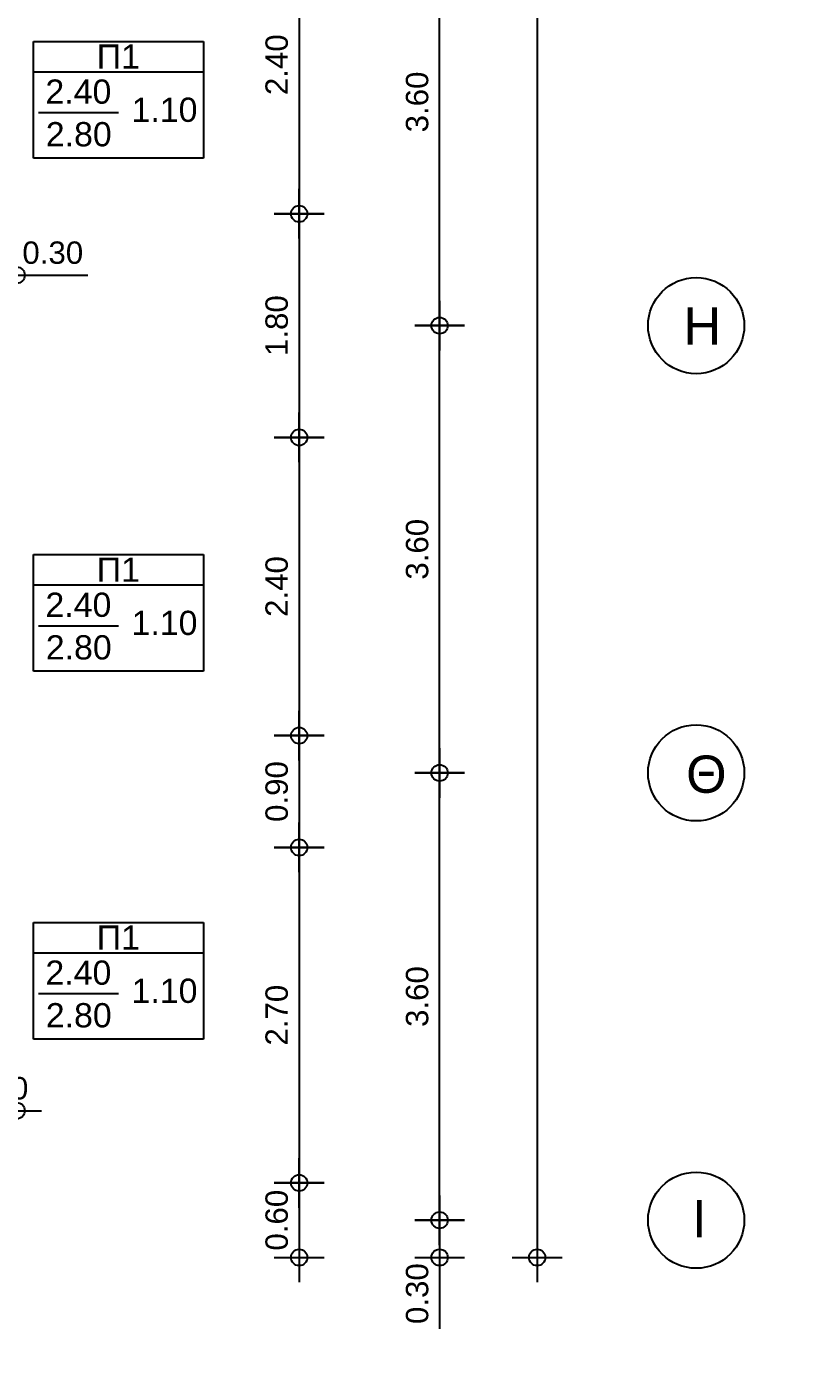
# Model space of a CAD drawing. Header units: metres. Extents: x -11 to 85, y -301 to 135.
# Drawn here: x 47.86 to 54.16, y -58.82 to -47.99 of the extents above; entities that cross this region are included whole.
import ezdxf

# ---------------------------------------------------------------- set-up
doc = ezdxf.new("R2010")
doc.units = ezdxf.units.M
doc.header["$LTSCALE"] = 0.036
doc.header["$PDMODE"] = 2
doc.layers.add('arxitek borofos', color=252, linetype='Continuous')
doc.layers.add('DIMBLK', color=252, linetype='Continuous')
doc.styles.add('COMU-N', font='arial.ttf')
doc.styles.get("Standard").update_dxf_attribs({"font": 'arial.ttf'})
doc.dimstyles.new('CADWDOT', dxfattribs={"dimscale": 0.1, "dimtxt": 1.8, "dimasz": 0.08, "dimexe": 2, "dimexo": 0, "dimgap": 0.09, "dimtad": 0, "dimrnd": 0.001, "dimzin": 0, "dimdsep": 46, "dimtxsty": 'Standard', "dimblk1": 'ARTDIM', "dimblk2": 'ARTDIM', "dimsah": 1, "dimcen": 0.09, "dimdle": 0.05, "dimse1": 1, "dimse2": 1, "dimadec": 0, "dimazin": 0, "dimtfac": 1, "dimtmove": 0, "dimatfit": 3, "dimldrblk": 'ARTDIM', "dimfxl": 2, "dimtvp": 0.9999, "dimtolj": 1, "dimtzin": 0, "dimarcsym": 0})

# ---------------------------------------------------------------- blocks, each defined once
blk = doc.blocks.new('ARTDIM')
at = {"layer": 'DIMBLK'}
for p, q in [((0, -24.9975), (0, 24.9975)), ((-24.9975, 0), (24.9975, 0))]:
    blk.add_line(p, q, dxfattribs=at)
blk.add_circle((0, 0), 8.25, dxfattribs=at)
blk = doc.blocks.new('*D837')
at = {"layer": 'arxitek borofos', "color": 0, "lineweight": -2}
blk.add_line((51.962, -28.501), (51.962, -57.885), dxfattribs=at)
at = {"layer": 'Defpoints', "color": 0, "transparency": 16777216}
for p in [(49.077, -28.493), (49.077, -57.893), (51.962, -57.893)]:
    blk.add_point(p, dxfattribs=at)
at = {"layer": 'arxitek borofos', "color": 0, "lineweight": -2, "xscale": 0.008, "yscale": 0.008, "zscale": 0.008}
for p, rotation in [((51.962, -28.493), 90), ((51.962, -57.893), 270)]:
    blk.add_blockref('ARTDIM', p, dxfattribs=dict(at, rotation=rotation))
at = {"layer": 'arxitek borofos', "color": 0, "insert": (51.782, -43.193), "char_height": 0.18, "attachment_point": 5, "rotation": 90}
blk.add_mtext('\\A1;29.40', dxfattribs=at)
blk = doc.blocks.new('*D838')
at = {"layer": 'arxitek borofos', "color": 0, "lineweight": -2}
for p, q in [((51.177, -57.601), (51.177, -57.885)), ((51.177, -57.893), (51.177, -58.468))]:
    blk.add_line(p, q, dxfattribs=at)
at = {"layer": 'Defpoints', "color": 0, "transparency": 16777216}
for p in [(49.077, -57.593), (49.077, -57.893), (51.177, -57.893)]:
    blk.add_point(p, dxfattribs=at)
at = {"layer": 'arxitek borofos', "color": 0, "lineweight": -2, "xscale": 0.008, "yscale": 0.008, "zscale": 0.008}
for p, rotation in [((51.177, -57.593), 90), ((51.177, -57.893), 270)]:
    blk.add_blockref('ARTDIM', p, dxfattribs=dict(at, rotation=rotation))
at = {"layer": 'arxitek borofos', "color": 0, "insert": (50.997, -58.184), "char_height": 0.18, "attachment_point": 5, "rotation": 90}
blk.add_mtext('\\A1;0.30', dxfattribs=at)
blk = doc.blocks.new('*D839')
at = {"layer": 'arxitek borofos', "color": 0, "lineweight": -2}
blk.add_line((51.177, -57.585), (51.177, -54.001), dxfattribs=at)
at = {"layer": 'Defpoints', "color": 0, "transparency": 16777216}
for p in [(51.177, -53.993), (54.157, -53.993), (49.077, -57.593)]:
    blk.add_point(p, dxfattribs=at)
at = {"layer": 'arxitek borofos', "color": 0, "lineweight": -2, "xscale": 0.008, "yscale": 0.008, "zscale": 0.008}
for p, rotation in [((51.177, -53.993), 90), ((51.177, -57.593), 270)]:
    blk.add_blockref('ARTDIM', p, dxfattribs=dict(at, rotation=rotation))
at = {"layer": 'arxitek borofos', "color": 0, "insert": (50.997, -55.793), "char_height": 0.18, "attachment_point": 5, "rotation": 90}
blk.add_mtext('\\A1;3.60', dxfattribs=at)
blk = doc.blocks.new('*D840')
at = {"layer": 'arxitek borofos', "color": 0, "lineweight": -2}
blk.add_line((51.177, -53.985), (51.177, -50.401), dxfattribs=at)
at = {"layer": 'Defpoints', "color": 0, "transparency": 16777216}
for p in [(51.177, -50.393), (54.157, -50.393), (54.157, -53.993)]:
    blk.add_point(p, dxfattribs=at)
at = {"layer": 'arxitek borofos', "color": 0, "lineweight": -2, "xscale": 0.008, "yscale": 0.008, "zscale": 0.008}
for p, rotation in [((51.177, -50.393), 90), ((51.177, -53.993), 270)]:
    blk.add_blockref('ARTDIM', p, dxfattribs=dict(at, rotation=rotation))
at = {"layer": 'arxitek borofos', "color": 0, "insert": (50.997, -52.193), "char_height": 0.18, "attachment_point": 5, "rotation": 90}
blk.add_mtext('\\A1;3.60', dxfattribs=at)
blk = doc.blocks.new('*D841')
at = {"layer": 'arxitek borofos', "color": 0, "lineweight": -2}
blk.add_line((51.177, -50.385), (51.177, -46.801), dxfattribs=at)
at = {"layer": 'Defpoints', "color": 0, "transparency": 16777216}
for p in [(51.177, -46.793), (54.157, -46.793), (54.157, -50.393)]:
    blk.add_point(p, dxfattribs=at)
at = {"layer": 'arxitek borofos', "color": 0, "lineweight": -2, "xscale": 0.008, "yscale": 0.008, "zscale": 0.008}
for p, rotation in [((51.177, -46.793), 90), ((51.177, -50.393), 270)]:
    blk.add_blockref('ARTDIM', p, dxfattribs=dict(at, rotation=rotation))
at = {"layer": 'arxitek borofos', "color": 0, "insert": (50.997, -48.593), "char_height": 0.18, "attachment_point": 5, "rotation": 90}
blk.add_mtext('\\A1;3.60', dxfattribs=at)
blk = doc.blocks.new('*D859')
at = {"layer": 'arxitek borofos', "color": 0, "lineweight": -2}
blk.add_line((50.047, -47.101), (50.047, -49.485), dxfattribs=at)
at = {"layer": 'Defpoints', "color": 0, "transparency": 16777216}
for p in [(49.077, -47.093), (49.077, -49.493), (50.047, -49.493)]:
    blk.add_point(p, dxfattribs=at)
at = {"layer": 'arxitek borofos', "color": 0, "lineweight": -2, "xscale": 0.008, "yscale": 0.008, "zscale": 0.008}
for p, rotation in [((50.047, -47.093), 90), ((50.047, -49.493), 270)]:
    blk.add_blockref('ARTDIM', p, dxfattribs=dict(at, rotation=rotation))
at = {"layer": 'arxitek borofos', "color": 0, "insert": (49.867, -48.293), "char_height": 0.18, "attachment_point": 5, "rotation": 90}
blk.add_mtext('\\A1;2.40', dxfattribs=at)
blk = doc.blocks.new('*D860')
at = {"layer": 'arxitek borofos', "color": 0, "lineweight": -2}
blk.add_line((50.047, -49.501), (50.047, -51.285), dxfattribs=at)
at = {"layer": 'Defpoints', "color": 0, "transparency": 16777216}
for p in [(49.077, -49.493), (49.077, -51.293), (50.047, -51.293)]:
    blk.add_point(p, dxfattribs=at)
at = {"layer": 'arxitek borofos', "color": 0, "lineweight": -2, "xscale": 0.008, "yscale": 0.008, "zscale": 0.008}
for p, rotation in [((50.047, -49.493), 90), ((50.047, -51.293), 270)]:
    blk.add_blockref('ARTDIM', p, dxfattribs=dict(at, rotation=rotation))
at = {"layer": 'arxitek borofos', "color": 0, "insert": (49.867, -50.393), "char_height": 0.18, "attachment_point": 5, "rotation": 90}
blk.add_mtext('\\A1;1.80', dxfattribs=at)
blk = doc.blocks.new('*D861')
at = {"layer": 'arxitek borofos', "color": 0, "lineweight": -2}
blk.add_line((50.047, -51.301), (50.047, -53.685), dxfattribs=at)
at = {"layer": 'Defpoints', "color": 0, "transparency": 16777216}
for p in [(49.077, -51.293), (49.077, -53.693), (50.047, -53.693)]:
    blk.add_point(p, dxfattribs=at)
at = {"layer": 'arxitek borofos', "color": 0, "lineweight": -2, "xscale": 0.008, "yscale": 0.008, "zscale": 0.008}
for p, rotation in [((50.047, -51.293), 90), ((50.047, -53.693), 270)]:
    blk.add_blockref('ARTDIM', p, dxfattribs=dict(at, rotation=rotation))
at = {"layer": 'arxitek borofos', "color": 0, "insert": (49.867, -52.493), "char_height": 0.18, "attachment_point": 5, "rotation": 90}
blk.add_mtext('\\A1;2.40', dxfattribs=at)
blk = doc.blocks.new('*D862')
at = {"layer": 'arxitek borofos', "color": 0, "lineweight": -2}
blk.add_line((50.047, -53.701), (50.047, -54.585), dxfattribs=at)
at = {"layer": 'Defpoints', "color": 0, "transparency": 16777216}
for p in [(49.077, -53.693), (49.077, -54.593), (50.047, -54.593)]:
    blk.add_point(p, dxfattribs=at)
at = {"layer": 'arxitek borofos', "color": 0, "lineweight": -2, "xscale": 0.008, "yscale": 0.008, "zscale": 0.008}
for p, rotation in [((50.047, -53.693), 90), ((50.047, -54.593), 270)]:
    blk.add_blockref('ARTDIM', p, dxfattribs=dict(at, rotation=rotation))
at = {"layer": 'arxitek borofos', "color": 0, "insert": (49.867, -54.143), "char_height": 0.18, "attachment_point": 5, "rotation": 90}
blk.add_mtext('\\A1;0.90', dxfattribs=at)
blk = doc.blocks.new('*D863')
at = {"layer": 'arxitek borofos', "color": 0, "lineweight": -2}
blk.add_line((50.047, -54.601), (50.047, -57.285), dxfattribs=at)
at = {"layer": 'Defpoints', "color": 0, "transparency": 16777216}
for p in [(49.077, -54.593), (49.077, -57.293), (50.047, -57.293)]:
    blk.add_point(p, dxfattribs=at)
at = {"layer": 'arxitek borofos', "color": 0, "lineweight": -2, "xscale": 0.008, "yscale": 0.008, "zscale": 0.008}
for p, rotation in [((50.047, -54.593), 90), ((50.047, -57.293), 270)]:
    blk.add_blockref('ARTDIM', p, dxfattribs=dict(at, rotation=rotation))
at = {"layer": 'arxitek borofos', "color": 0, "insert": (49.867, -55.943), "char_height": 0.18, "attachment_point": 5, "rotation": 90}
blk.add_mtext('\\A1;2.70', dxfattribs=at)
blk = doc.blocks.new('*D864')
at = {"layer": 'arxitek borofos', "color": 0, "lineweight": -2}
blk.add_line((50.047, -57.301), (50.047, -57.885), dxfattribs=at)
at = {"layer": 'Defpoints', "color": 0, "transparency": 16777216}
for p in [(49.077, -57.293), (49.077, -57.893), (50.047, -57.893)]:
    blk.add_point(p, dxfattribs=at)
at = {"layer": 'arxitek borofos', "color": 0, "lineweight": -2, "xscale": 0.008, "yscale": 0.008, "zscale": 0.008}
for p, rotation in [((50.047, -57.293), 90), ((50.047, -57.893), 270)]:
    blk.add_blockref('ARTDIM', p, dxfattribs=dict(at, rotation=rotation))
at = {"layer": 'arxitek borofos', "color": 0, "insert": (49.867, -57.593), "char_height": 0.18, "attachment_point": 5, "rotation": 90}
blk.add_mtext('\\A1;0.60', dxfattribs=at)
blk = doc.blocks.new('*D891')
at = {"layer": 'arxitek borofos', "color": 0, "lineweight": -2}
blk.add_line((47.482, -56.712), (47.766, -56.712), dxfattribs=at)
at = {"layer": 'Defpoints', "color": 0, "transparency": 16777216}
for p in [(47.774, -56.712), (47.474, -57.593), (47.774, -57.593)]:
    blk.add_point(p, dxfattribs=at)
at = {"layer": 'arxitek borofos', "color": 0, "lineweight": -2, "xscale": 0.008, "yscale": 0.008, "zscale": 0.008, "rotation": 180}
blk.add_blockref('ARTDIM', (47.474, -56.712), dxfattribs=at)
at = {"layer": 'arxitek borofos', "color": 0, "lineweight": -2, "xscale": 0.008, "yscale": 0.008, "zscale": 0.008}
blk.add_blockref('ARTDIM', (47.774, -56.712), dxfattribs=at)
at = {"layer": 'arxitek borofos', "color": 0, "insert": (47.624, -56.532), "char_height": 0.18, "attachment_point": 5}
blk.add_mtext('\\A1;0.30', dxfattribs=at)
blk = doc.blocks.new('*D914')
at = {"layer": 'arxitek borofos', "color": 0, "lineweight": -2}
for p, q in [((47.482, -49.987), (47.766, -49.987)), ((47.774, -49.987), (48.348, -49.987))]:
    blk.add_line(p, q, dxfattribs=at)
at = {"layer": 'Defpoints', "color": 0, "transparency": 16777216}
for p in [(47.474, -49.868), (47.774, -49.868), (47.774, -49.987)]:
    blk.add_point(p, dxfattribs=at)
at = {"layer": 'arxitek borofos', "color": 0, "lineweight": -2, "xscale": 0.008, "yscale": 0.008, "zscale": 0.008, "rotation": 180}
blk.add_blockref('ARTDIM', (47.474, -49.987), dxfattribs=at)
at = {"layer": 'arxitek borofos', "color": 0, "lineweight": -2, "xscale": 0.008, "yscale": 0.008, "zscale": 0.008}
blk.add_blockref('ARTDIM', (47.774, -49.987), dxfattribs=at)
at = {"layer": 'arxitek borofos', "color": 0, "insert": (48.065, -49.807), "char_height": 0.18, "attachment_point": 5}
blk.add_mtext('\\A1;0.30', dxfattribs=at)
blk = doc.blocks.new('*D963')
at = {"layer": 'arxitek borofos', "color": 0, "lineweight": -2}
blk.add_line((40.132, -61.249), (47.766, -61.249), dxfattribs=at)
at = {"layer": 'Defpoints', "color": 0, "transparency": 16777216}
for p in [(40.124, -57.893), (47.774, -57.893), (47.774, -61.249)]:
    blk.add_point(p, dxfattribs=at)
at = {"layer": 'arxitek borofos', "color": 0, "lineweight": -2, "xscale": 0.008, "yscale": 0.008, "zscale": 0.008, "rotation": 180}
blk.add_blockref('ARTDIM', (40.124, -61.249), dxfattribs=at)
at = {"layer": 'arxitek borofos', "color": 0, "lineweight": -2, "xscale": 0.008, "yscale": 0.008, "zscale": 0.008}
blk.add_blockref('ARTDIM', (47.774, -61.249), dxfattribs=at)
at = {"layer": 'arxitek borofos', "color": 0, "insert": (43.949, -61.069), "char_height": 0.18, "attachment_point": 5}
blk.add_mtext('\\A1;7.65', dxfattribs=at)

msp = doc.modelspace()

# ---------------------------------------------------------------- linework, layer by layer
at = {"layer": 'arxitek borofos'}
for p, q in [((47.911, -49.044), (47.911, -48.106)), ((47.911, -48.106), (49.278, -48.106)), ((49.278, -48.106), (49.278, -49.044)), ((49.278, -48.352), (47.911, -48.352)), ((47.95, -48.678), (48.595, -48.678)), ((49.278, -49.044), (47.911, -49.044)), ((47.911, -53.174), (47.911, -52.236)), ((47.911, -52.236), (49.278, -52.236)), ((49.278, -52.236), (49.278, -53.174)), ((49.278, -52.482), (47.911, -52.482)), ((47.95, -52.808), (48.595, -52.808)), ((49.278, -53.174), (47.911, -53.174)), ((47.911, -56.135), (47.911, -55.197)), ((47.911, -55.197), (49.278, -55.197)), ((49.278, -55.197), (49.278, -56.135)), ((49.278, -55.443), (47.911, -55.443)), ((47.95, -55.769), (48.595, -55.769)), ((49.278, -56.135), (47.911, -56.135))]:
    msp.add_line(p, q, dxfattribs=at)
for centre in [(53.241, -50.393), (53.241, -53.993), (53.241, -57.593)]:
    msp.add_circle(centre, 0.387, dxfattribs=at)

# ---------------------------------------------------------------- texts
at = {"layer": 'arxitek borofos', "style": 'COMU-N'}
for s, height, p in [('Π1', 0.195, (48.418, -48.325)), ('2.40', 0.195, (48.006, -48.607)), ('1.10', 0.195, (48.699, -48.753)), ('2.80', 0.195, (48.009, -48.95)), ('Η', 0.3, (53.139, -50.546)), ('Π1', 0.195, (48.418, -52.455)), ('2.40', 0.195, (48.006, -52.737)), ('1.10', 0.195, (48.699, -52.883)), ('2.80', 0.195, (48.009, -53.08)), ('Θ', 0.3, (53.16, -54.153)), ('Π1', 0.195, (48.418, -55.416)), ('2.40', 0.195, (48.006, -55.698)), ('1.10', 0.195, (48.699, -55.844)), ('2.80', 0.195, (48.009, -56.041)), ('Ι', 0.3, (53.208, -57.731))]:
    msp.add_text(s, height=height, dxfattribs=at).set_placement(p)

# ---------------------------------------------------------------- dimensions: what is measured, and where the dimension line sits
at = {"layer": 'arxitek borofos'}
for base, p1, p2, picture, middle in [((51.962, -57.893), (49.077, -28.493), (49.077, -57.893), '*D837', (51.782, -43.193)), ((51.177, -46.793), (54.157, -50.393), (54.157, -46.793), '*D841', (50.997, -48.593)), ((50.047, -49.493), (49.077, -47.093), (49.077, -49.493), '*D859', (49.867, -48.293)), ((50.047, -51.293), (49.077, -49.493), (49.077, -51.293), '*D860', (49.867, -50.393)), ((51.177, -50.393), (54.157, -53.993), (54.157, -50.393), '*D840', (50.997, -52.193)), ((50.047, -53.693), (49.077, -51.293), (49.077, -53.693), '*D861', (49.867, -52.493)), ((50.047, -54.593), (49.077, -53.693), (49.077, -54.593), '*D862', (49.867, -54.143)), ((51.177, -53.993), (49.077, -57.593), (54.157, -53.993), '*D839', (50.997, -55.793)), ((50.047, -57.293), (49.077, -54.593), (49.077, -57.293), '*D863', (49.867, -55.943)), ((50.047, -57.893), (49.077, -57.293), (49.077, -57.893), '*D864', (49.867, -57.593)), ((51.177, -57.893), (49.077, -57.593), (49.077, -57.893), '*D838', (50.997, -58.184))]:
    dim = msp.add_linear_dim(base=base, p1=p1, p2=p2, angle=90, dimstyle='CADWDOT', dxfattribs=at)
    dim.commit()
    dim.dimension.update_dxf_attribs({"geometry": picture, "text_midpoint": middle})
for base, p1, p2, picture, middle in [((47.774, -49.987), (47.474, -49.868), (47.774, -49.868), '*D914', (48.065, -49.807)), ((47.774, -61.249), (40.124, -57.893), (47.774, -57.893), '*D963', (43.949, -61.069))]:
    dim = msp.add_linear_dim(base=base, p1=p1, p2=p2, dimstyle='CADWDOT', dxfattribs=at)
    dim.commit()
    dim.dimension.update_dxf_attribs({"geometry": picture, "text_midpoint": middle})
dim = msp.add_linear_dim(base=(47.774, -56.712), p1=(47.474, -57.593), p2=(47.774, -57.593), dimstyle='CADWDOT', dxfattribs=at)
dim.commit()
dim.dimension.update_dxf_attribs({"geometry": '*D891', "text_midpoint": (47.624, -56.712), "dimtype": 160})

doc.saveas('drawing.dxf')
